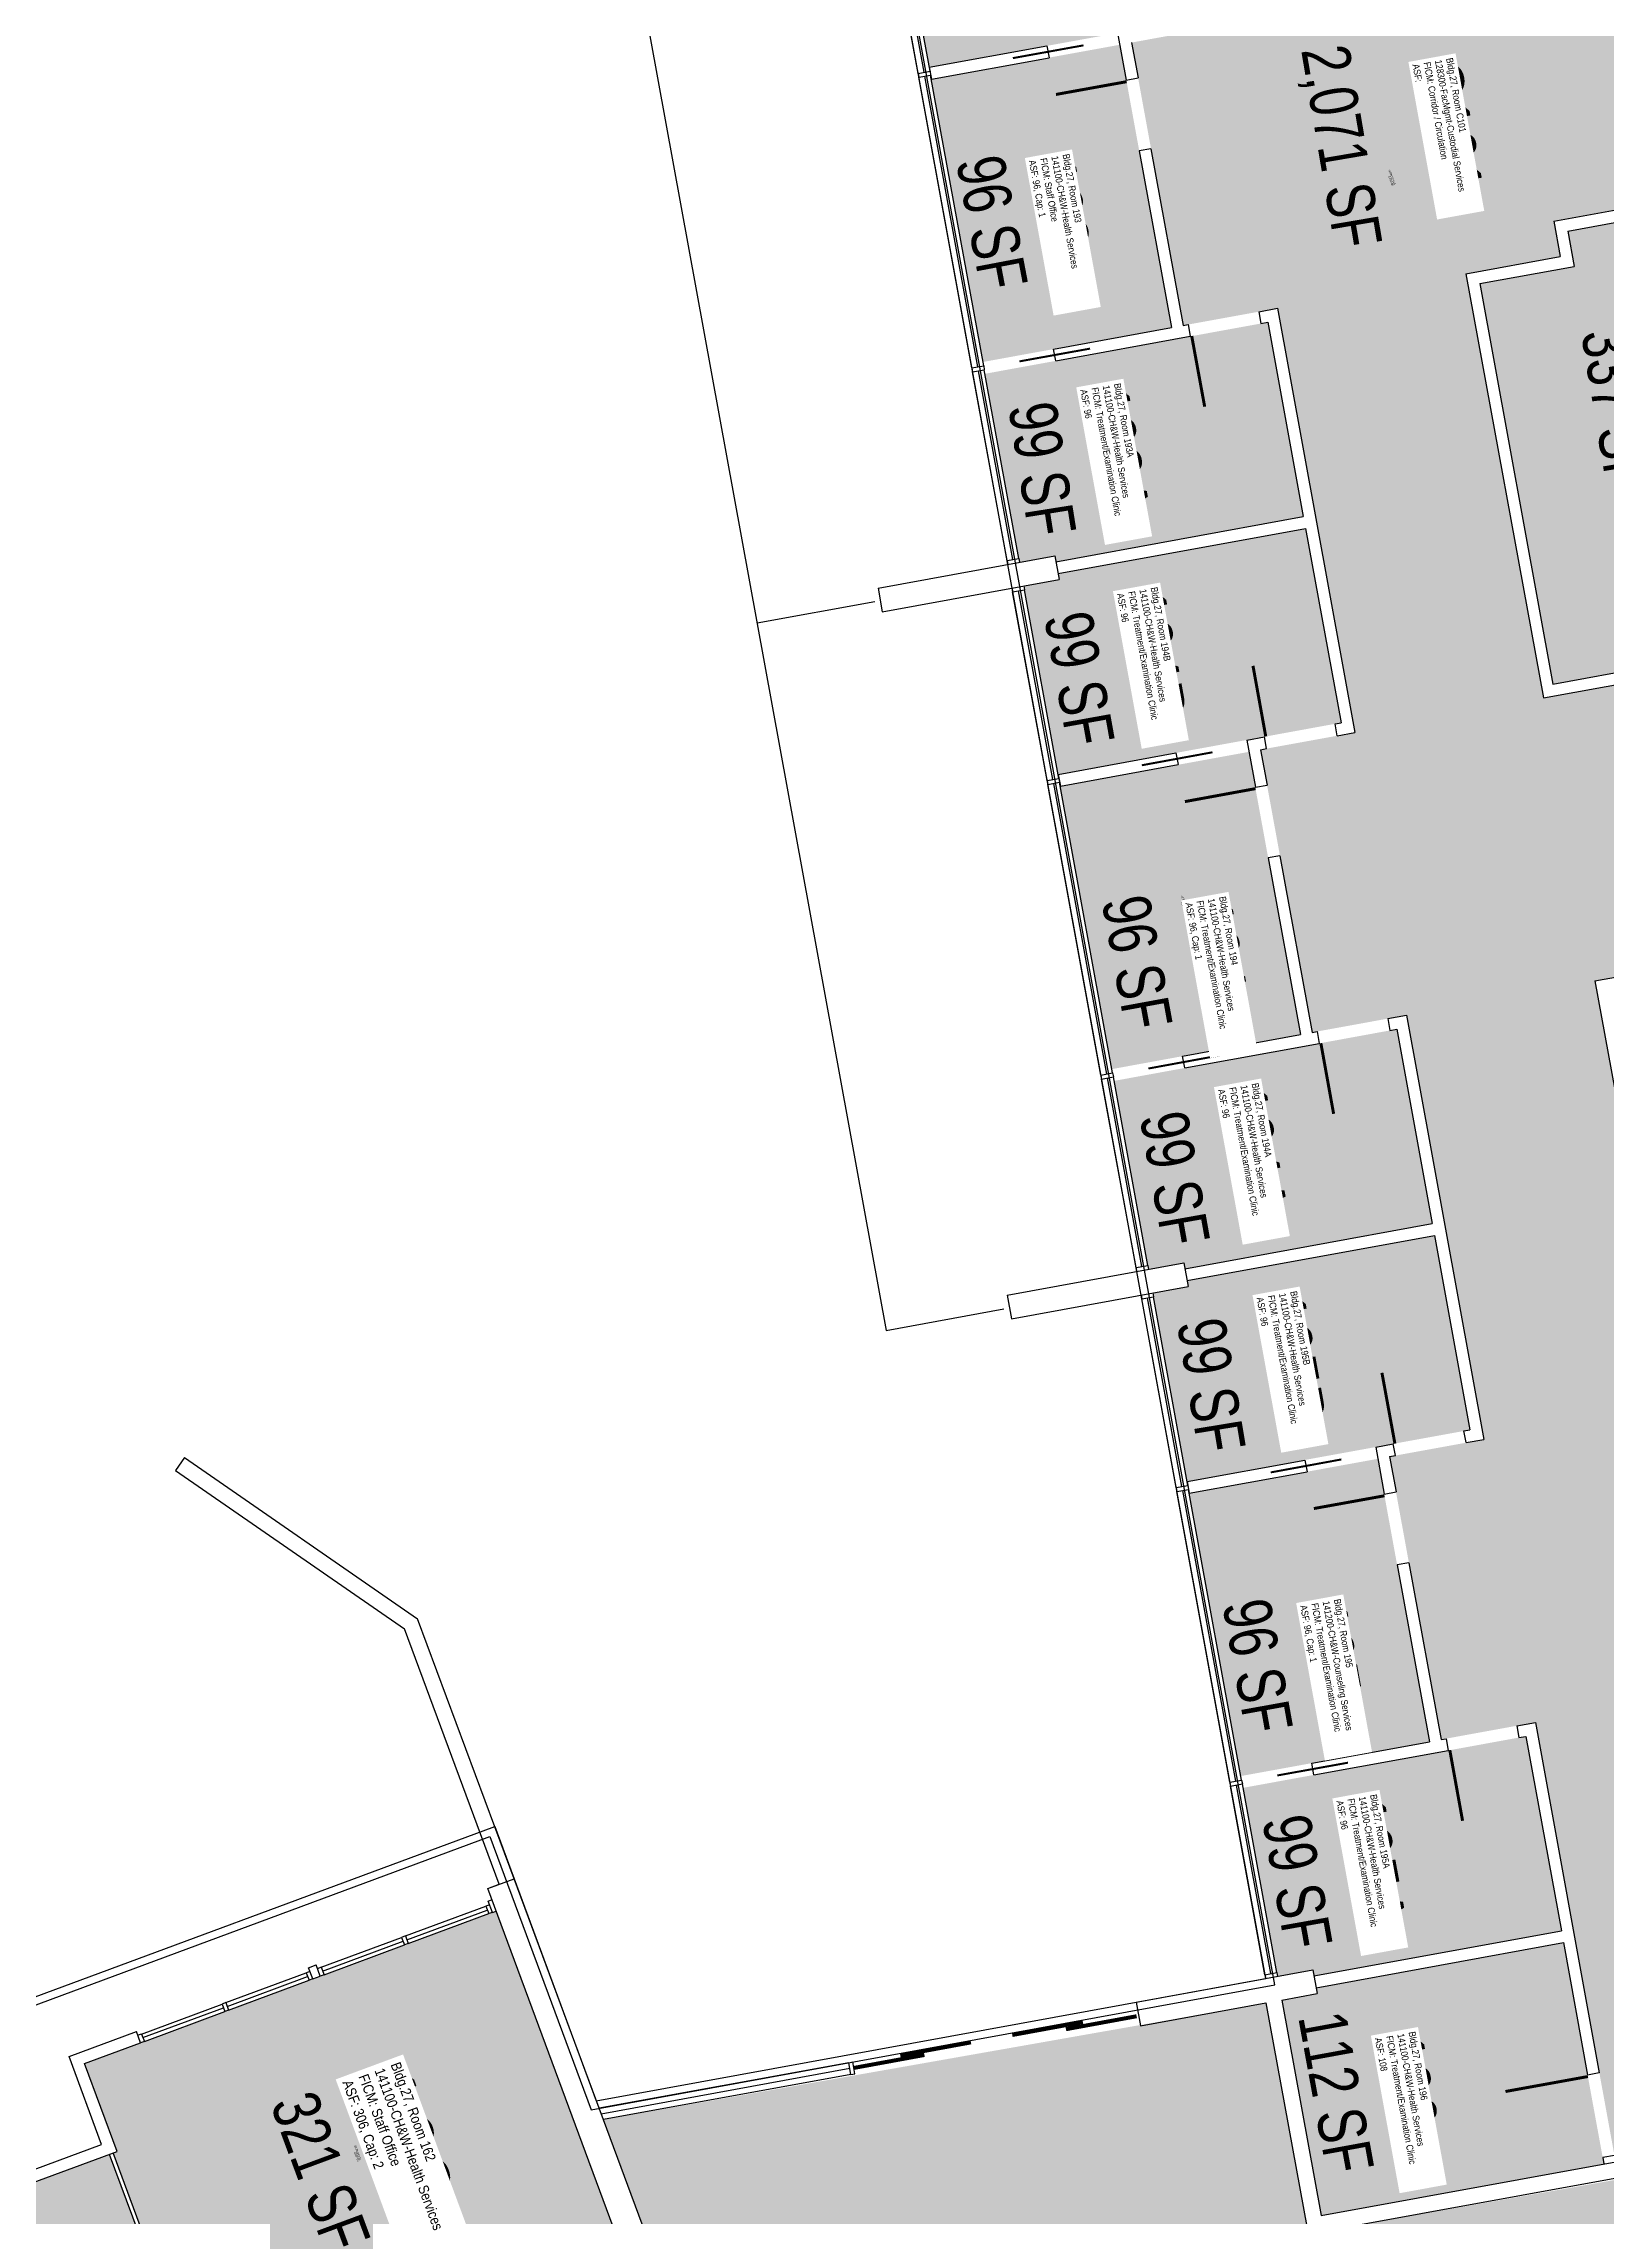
# Model space of a CAD drawing. Header units: inches. Extents: x 69209348 to 69213394, y 27661369 to 27664919.
# Drawn here: x 69211750 to 69212533, y 27663099 to 27664187 of the extents above; entities that cross this region are included whole.
import ezdxf
from ezdxf.enums import TextEntityAlignment as Align

# ---------------------------------------------------------------- set-up
doc = ezdxf.new("R2010")
doc.units = ezdxf.units.IN
doc.header["$LTSCALE"] = 100
doc.header["$MEASUREMENT"] = 0
for name, color, linetype in [('A-DOOR', 2, 'CONTINUOUS'), ('A-GLAZ', 1, 'CONTINUOUS'), ('A-IDEN-RNUM', 7, 'CONTINUOUS'), ('A-IDEN-SNUM', 4, 'CONTINUOUS'), ('A-IDEN-VNUM', 4, 'CONTINUOUS'), ('A-ROOF', 2, 'CONTINUOUS'), ('A-SITE', 3, 'CONTINUOUS'), ('A-WALL', 5, 'CONTINUOUS'), ('AREA-TEXT', 3, 'CONTINUOUS'), ('Rooms-Category-Color', 7, 'CONTINUOUS'), ('Rooms-College-Color', 7, 'CONTINUOUS'), ('Rooms-Department-Color', 7, 'CONTINUOUS'), ('Rooms-Division-Color', 7, 'CONTINUOUS'), ('Rooms-Information', 7, 'CONTINUOUS')]:
    doc.layers.add(name, color=color, linetype=linetype)
doc.styles.add('CP_AREA', font='arial.ttf', dxfattribs={"height": 15})
doc.styles.add('CP_ROOMSNUMBER', font='arial.ttf', dxfattribs={"height": 1})
doc.styles.add('CP_ROOMVNUMBER', font='arial.ttf', dxfattribs={"width": 0.85, "height": 0.075})

msp = doc.modelspace()

# ---------------------------------------------------------------- hatches: boundary and pattern name
at = {"layer": 'Rooms-Category-Color', "true_color": 0xadadad}
for points in [[(69212419.8, 27664576.4), (69212445.6, 27664434.7), (69212398.4, 27664426.1), (69212437.2, 27664213.6), (69212484.4, 27664222.2), (69212487.6, 27664204.5), (69213001.2, 27664298.2), (69213020.5, 27664192), (69212802.1, 27664152.1), (69212832.3, 27663986.8), (69212791, 27663979.3), (69212782.4, 27664026.5), (69212699.7, 27664011.5), (69212678.2, 27664129.5), (69212507, 27664098.3), (69212510.2, 27664080.6), (69212463, 27664072), (69212501.8, 27663859.5), (69212549, 27663868.1), (69212552.2, 27663850.4), (69212771.6, 27663890.4), (69212791, 27663784.1), (69212701.5, 27663767.8), (69212710.1, 27663720.6), (69212657, 27663710.9), (69212648.4, 27663758.1), (69212571.6, 27663744.1), (69212574.9, 27663726.4), (69212527.6, 27663717.8), (69212634.1, 27663134.2), (69212539.4, 27663118.4), (69212497.8, 27663346.4), (69212450.6, 27663337.8), (69212424.7, 27663479.5), (69212472, 27663488.1), (69212433.2, 27663700.6), (69212386, 27663692), (69212360.1, 27663833.6), (69212407.4, 27663842.2), (69212368.6, 27664054.7), (69212321.4, 27664046.1), (69212295.5, 27664187.8), (69212342.7, 27664196.4), (69212304, 27664408.9), (69212256.8, 27664400.3), (69212230.9, 27664541.9), (69212278.1, 27664550.5), (69212259.8, 27664650.9), (69212354.3, 27664668.1), (69212372.6, 27664567.8)], [(69212391.8, 27663091.5), (69212758.2, 27663156.1), (69212749.6, 27663203.3), (69212802.7, 27663213), (69212811.3, 27663165.8), (69213076.9, 27663214.2), (69213096.3, 27663108), (69212854.3, 27663063.8), (69212916.7, 27662707.7), (69212836.6, 27662693.1), (69212771.7, 27663048.7), (69212411.6, 27662983)], [(69212468.9, 27662625.3), (69212362.8, 27663205.9), (69212030.9, 27663147.4), (69212122.5, 27662900.3), (69212187.1, 27662912.1), (69212206.5, 27662805.8), (69212163.8, 27662790), (69212211.3, 27662662), (69212240.2, 27662582.8)]]:
    msp.add_hatch(color=253, dxfattribs=at).paths.add_polyline_path(points)
at = {"layer": 'Rooms-Category-Color', "true_color": 0x80bc67}
for points in [[(69212176.9, 27664269.8), (69212194.6, 27664273), (69212194, 27664276), (69212318, 27664298.6), (69212335.8, 27664201.2), (69212194.1, 27664175.4)], [(69212506.6, 27663866.4), (69212470, 27664067.1), (69212517.2, 27664075.7), (69212514, 27664093.4), (69212673.4, 27664122.5), (69212693.8, 27664010.4), (69212682, 27664008.2), (69212684.2, 27663996.4), (69212696, 27663998.6), (69212716.4, 27663886.4), (69212557.1, 27663857.3), (69212553.8, 27663875.1), (69212583.8, 27663978.1), (69212625.1, 27663985.6), (69212623, 27663997.5), (69212581.7, 27663989.9), (69212583.8, 27663978.1), (69212553.8, 27663875.1)], [(69212239.3, 27663927.5), (69212222.1, 27664021.9), (69212363.8, 27664047.7), (69212381.5, 27663950.4), (69212257.6, 27663927.7), (69212257, 27663930.7)], [(69212241.5, 27663915.7), (69212259.2, 27663918.9), (69212258.7, 27663921.8), (69212382.6, 27663944.4), (69212400.4, 27663847.1), (69212258.7, 27663821.2)], [(69212259.8, 27663815.3), (69212354.2, 27663832.5), (69212380.1, 27663690.9), (69212285.6, 27663673.6)], [(69212303.9, 27663573.3), (69212286.7, 27663667.7), (69212428.4, 27663693.6), (69212446.1, 27663596.2), (69212322.2, 27663573.6), (69212321.6, 27663576.5)], [(69212306.1, 27663561.5), (69212323.8, 27663564.7), (69212323.3, 27663567.7), (69212447.2, 27663590.3), (69212465, 27663492.9), (69212323.3, 27663467.1)], [(69212324.4, 27663461.2), (69212418.8, 27663478.4), (69212444.7, 27663336.7), (69212350.2, 27663319.5)], [(69212368.6, 27663219.1), (69212351.3, 27663313.6), (69212493, 27663339.4), (69212510.8, 27663242), (69212386.8, 27663219.4), (69212386.3, 27663222.4)], [(69212390.4, 27663099.4), (69212370.7, 27663207.3), (69212388.4, 27663210.6), (69212387.9, 27663213.5), (69212511.8, 27663236.1), (69212532.1, 27663125.2)]]:
    msp.add_hatch(color=83, dxfattribs=at).paths.add_polyline_path(points)
at = {"layer": 'Rooms-Category-Color', "true_color": 0xfa9ba3}
for points in [[(69212195.2, 27664169.5), (69212289.6, 27664186.7), (69212315.5, 27664045), (69212221, 27664027.8)], [(69211866.6, 27662980.6), (69211842.3, 27663046.2), (69211819.8, 27663037.9), (69211785.3, 27663130.7), (69211787.2, 27663131.4), (69211770.9, 27663175.5), (69211977.2, 27663251.9), (69212052.2, 27663049.4)], [(69211709.1, 27662922.2), (69211650.3, 27663080.7), (69211783.5, 27663130), (69211817.9, 27663037.2), (69211795.4, 27663028.8), (69211819.7, 27662963.2)]]:
    msp.add_hatch(color=241, dxfattribs=at).paths.add_polyline_path(points)
at = {"layer": 'Rooms-College-Color', "true_color": 0xadadad}
for points in [[(69212419.8, 27664576.4), (69212445.6, 27664434.7), (69212398.4, 27664426.1), (69212437.2, 27664213.6), (69212484.4, 27664222.2), (69212487.6, 27664204.5), (69213001.2, 27664298.2), (69213020.5, 27664192), (69212802.1, 27664152.1), (69212832.3, 27663986.8), (69212791, 27663979.3), (69212782.4, 27664026.5), (69212699.7, 27664011.5), (69212678.2, 27664129.5), (69212507, 27664098.3), (69212510.2, 27664080.6), (69212463, 27664072), (69212501.8, 27663859.5), (69212549, 27663868.1), (69212552.2, 27663850.4), (69212771.6, 27663890.4), (69212791, 27663784.1), (69212701.5, 27663767.8), (69212710.1, 27663720.6), (69212657, 27663710.9), (69212648.4, 27663758.1), (69212571.6, 27663744.1), (69212574.9, 27663726.4), (69212527.6, 27663717.8), (69212634.1, 27663134.2), (69212539.4, 27663118.4), (69212497.8, 27663346.4), (69212450.6, 27663337.8), (69212424.7, 27663479.5), (69212472, 27663488.1), (69212433.2, 27663700.6), (69212386, 27663692), (69212360.1, 27663833.6), (69212407.4, 27663842.2), (69212368.6, 27664054.7), (69212321.4, 27664046.1), (69212295.5, 27664187.8), (69212342.7, 27664196.4), (69212304, 27664408.9), (69212256.8, 27664400.3), (69212230.9, 27664541.9), (69212278.1, 27664550.5), (69212259.8, 27664650.9), (69212354.3, 27664668.1), (69212372.6, 27664567.8)], [(69212391.8, 27663091.5), (69212758.2, 27663156.1), (69212749.6, 27663203.3), (69212802.7, 27663213), (69212811.3, 27663165.8), (69213076.9, 27663214.2), (69213096.3, 27663108), (69212854.3, 27663063.8), (69212916.7, 27662707.7), (69212836.6, 27662693.1), (69212771.7, 27663048.7), (69212411.6, 27662983)], [(69212468.9, 27662625.3), (69212362.8, 27663205.9), (69212030.9, 27663147.4), (69212122.5, 27662900.3), (69212187.1, 27662912.1), (69212206.5, 27662805.8), (69212163.8, 27662790), (69212211.3, 27662662), (69212240.2, 27662582.8)]]:
    msp.add_hatch(color=253, dxfattribs=at).paths.add_polyline_path(points)
at = {"layer": 'Rooms-College-Color', "true_color": 0x80bc67}
for points in [[(69212176.9, 27664269.8), (69212194.6, 27664273), (69212194, 27664276), (69212318, 27664298.6), (69212335.8, 27664201.2), (69212194.1, 27664175.4)], [(69212195.2, 27664169.5), (69212289.6, 27664186.7), (69212315.5, 27664045), (69212221, 27664027.8)], [(69212506.6, 27663866.4), (69212470, 27664067.1), (69212517.2, 27664075.7), (69212514, 27664093.4), (69212673.4, 27664122.5), (69212693.8, 27664010.4), (69212682, 27664008.2), (69212684.2, 27663996.4), (69212696, 27663998.6), (69212716.4, 27663886.4), (69212557.1, 27663857.3), (69212553.8, 27663875.1), (69212583.8, 27663978.1), (69212625.1, 27663985.6), (69212623, 27663997.5), (69212581.7, 27663989.9), (69212583.8, 27663978.1), (69212553.8, 27663875.1)], [(69212239.3, 27663927.5), (69212222.1, 27664021.9), (69212363.8, 27664047.7), (69212381.5, 27663950.4), (69212257.6, 27663927.7), (69212257, 27663930.7)], [(69212241.5, 27663915.7), (69212259.2, 27663918.9), (69212258.7, 27663921.8), (69212382.6, 27663944.4), (69212400.4, 27663847.1), (69212258.7, 27663821.2)], [(69212259.8, 27663815.3), (69212354.2, 27663832.5), (69212380.1, 27663690.9), (69212285.6, 27663673.6)], [(69212303.9, 27663573.3), (69212286.7, 27663667.7), (69212428.4, 27663693.6), (69212446.1, 27663596.2), (69212322.2, 27663573.6), (69212321.6, 27663576.5)], [(69212306.1, 27663561.5), (69212323.8, 27663564.7), (69212323.3, 27663567.7), (69212447.2, 27663590.3), (69212465, 27663492.9), (69212323.3, 27663467.1)], [(69212324.4, 27663461.2), (69212418.8, 27663478.4), (69212444.7, 27663336.7), (69212350.2, 27663319.5)], [(69212368.6, 27663219.1), (69212351.3, 27663313.6), (69212493, 27663339.4), (69212510.8, 27663242), (69212386.8, 27663219.4), (69212386.3, 27663222.4)], [(69211866.6, 27662980.6), (69211842.3, 27663046.2), (69211819.8, 27663037.9), (69211785.3, 27663130.7), (69211787.2, 27663131.4), (69211770.9, 27663175.5), (69211977.2, 27663251.9), (69212052.2, 27663049.4)], [(69212390.4, 27663099.4), (69212370.7, 27663207.3), (69212388.4, 27663210.6), (69212387.9, 27663213.5), (69212511.8, 27663236.1), (69212532.1, 27663125.2)], [(69211709.1, 27662922.2), (69211650.3, 27663080.7), (69211783.5, 27663130), (69211817.9, 27663037.2), (69211795.4, 27663028.8), (69211819.7, 27662963.2)]]:
    msp.add_hatch(color=83, dxfattribs=at).paths.add_polyline_path(points)
at = {"layer": 'Rooms-Department-Color', "true_color": 0xacacac}
for points in [[(69212419.8, 27664576.4), (69212445.6, 27664434.7), (69212398.4, 27664426.1), (69212437.2, 27664213.6), (69212484.4, 27664222.2), (69212487.6, 27664204.5), (69213001.2, 27664298.2), (69213020.5, 27664192), (69212802.1, 27664152.1), (69212832.3, 27663986.8), (69212791, 27663979.3), (69212782.4, 27664026.5), (69212699.7, 27664011.5), (69212678.2, 27664129.5), (69212507, 27664098.3), (69212510.2, 27664080.6), (69212463, 27664072), (69212501.8, 27663859.5), (69212549, 27663868.1), (69212552.2, 27663850.4), (69212771.6, 27663890.4), (69212791, 27663784.1), (69212701.5, 27663767.8), (69212710.1, 27663720.6), (69212657, 27663710.9), (69212648.4, 27663758.1), (69212571.6, 27663744.1), (69212574.9, 27663726.4), (69212527.6, 27663717.8), (69212634.1, 27663134.2), (69212539.4, 27663118.4), (69212497.8, 27663346.4), (69212450.6, 27663337.8), (69212424.7, 27663479.5), (69212472, 27663488.1), (69212433.2, 27663700.6), (69212386, 27663692), (69212360.1, 27663833.6), (69212407.4, 27663842.2), (69212368.6, 27664054.7), (69212321.4, 27664046.1), (69212295.5, 27664187.8), (69212342.7, 27664196.4), (69212304, 27664408.9), (69212256.8, 27664400.3), (69212230.9, 27664541.9), (69212278.1, 27664550.5), (69212259.8, 27664650.9), (69212354.3, 27664668.1), (69212372.6, 27664567.8)], [(69212391.8, 27663091.5), (69212758.2, 27663156.1), (69212749.6, 27663203.3), (69212802.7, 27663213), (69212811.3, 27663165.8), (69213076.9, 27663214.2), (69213096.3, 27663108), (69212854.3, 27663063.8), (69212916.7, 27662707.7), (69212836.6, 27662693.1), (69212771.7, 27663048.7), (69212411.6, 27662983)], [(69212468.9, 27662625.3), (69212362.8, 27663205.9), (69212030.9, 27663147.4), (69212122.5, 27662900.3), (69212187.1, 27662912.1), (69212206.5, 27662805.8), (69212163.8, 27662790), (69212211.3, 27662662), (69212240.2, 27662582.8)]]:
    msp.add_hatch(color=253, dxfattribs=at).paths.add_polyline_path(points)
at = {"layer": 'Rooms-Department-Color', "true_color": 0x604aed}
for points in [[(69212176.9, 27664269.8), (69212194.6, 27664273), (69212194, 27664276), (69212318, 27664298.6), (69212335.8, 27664201.2), (69212194.1, 27664175.4)], [(69212195.2, 27664169.5), (69212289.6, 27664186.7), (69212315.5, 27664045), (69212221, 27664027.8)], [(69212506.6, 27663866.4), (69212470, 27664067.1), (69212517.2, 27664075.7), (69212514, 27664093.4), (69212673.4, 27664122.5), (69212693.8, 27664010.4), (69212682, 27664008.2), (69212684.2, 27663996.4), (69212696, 27663998.6), (69212716.4, 27663886.4), (69212557.1, 27663857.3), (69212553.8, 27663875.1), (69212583.8, 27663978.1), (69212625.1, 27663985.6), (69212623, 27663997.5), (69212581.7, 27663989.9), (69212583.8, 27663978.1), (69212553.8, 27663875.1)], [(69212239.3, 27663927.5), (69212222.1, 27664021.9), (69212363.8, 27664047.7), (69212381.5, 27663950.4), (69212257.6, 27663927.7), (69212257, 27663930.7)], [(69212241.5, 27663915.7), (69212259.2, 27663918.9), (69212258.7, 27663921.8), (69212382.6, 27663944.4), (69212400.4, 27663847.1), (69212258.7, 27663821.2)], [(69212259.8, 27663815.3), (69212354.2, 27663832.5), (69212380.1, 27663690.9), (69212285.6, 27663673.6)], [(69212303.9, 27663573.3), (69212286.7, 27663667.7), (69212428.4, 27663693.6), (69212446.1, 27663596.2), (69212322.2, 27663573.6), (69212321.6, 27663576.5)], [(69212306.1, 27663561.5), (69212323.8, 27663564.7), (69212323.3, 27663567.7), (69212447.2, 27663590.3), (69212465, 27663492.9), (69212323.3, 27663467.1)], [(69212324.4, 27663461.2), (69212418.8, 27663478.4), (69212444.7, 27663336.7), (69212350.2, 27663319.5)], [(69212368.6, 27663219.1), (69212351.3, 27663313.6), (69212493, 27663339.4), (69212510.8, 27663242), (69212386.8, 27663219.4), (69212386.3, 27663222.4)], [(69211866.6, 27662980.6), (69211842.3, 27663046.2), (69211819.8, 27663037.9), (69211785.3, 27663130.7), (69211787.2, 27663131.4), (69211770.9, 27663175.5), (69211977.2, 27663251.9), (69212052.2, 27663049.4)], [(69212390.4, 27663099.4), (69212370.7, 27663207.3), (69212388.4, 27663210.6), (69212387.9, 27663213.5), (69212511.8, 27663236.1), (69212532.1, 27663125.2)], [(69211709.1, 27662922.2), (69211650.3, 27663080.7), (69211783.5, 27663130), (69211817.9, 27663037.2), (69211795.4, 27663028.8), (69211819.7, 27662963.2)]]:
    msp.add_hatch(color=173, dxfattribs=at).paths.add_polyline_path(points)
at = {"layer": 'Rooms-Division-Color', "true_color": 0xadadad}
for points in [[(69212419.8, 27664576.4), (69212445.6, 27664434.7), (69212398.4, 27664426.1), (69212437.2, 27664213.6), (69212484.4, 27664222.2), (69212487.6, 27664204.5), (69213001.2, 27664298.2), (69213020.5, 27664192), (69212802.1, 27664152.1), (69212832.3, 27663986.8), (69212791, 27663979.3), (69212782.4, 27664026.5), (69212699.7, 27664011.5), (69212678.2, 27664129.5), (69212507, 27664098.3), (69212510.2, 27664080.6), (69212463, 27664072), (69212501.8, 27663859.5), (69212549, 27663868.1), (69212552.2, 27663850.4), (69212771.6, 27663890.4), (69212791, 27663784.1), (69212701.5, 27663767.8), (69212710.1, 27663720.6), (69212657, 27663710.9), (69212648.4, 27663758.1), (69212571.6, 27663744.1), (69212574.9, 27663726.4), (69212527.6, 27663717.8), (69212634.1, 27663134.2), (69212539.4, 27663118.4), (69212497.8, 27663346.4), (69212450.6, 27663337.8), (69212424.7, 27663479.5), (69212472, 27663488.1), (69212433.2, 27663700.6), (69212386, 27663692), (69212360.1, 27663833.6), (69212407.4, 27663842.2), (69212368.6, 27664054.7), (69212321.4, 27664046.1), (69212295.5, 27664187.8), (69212342.7, 27664196.4), (69212304, 27664408.9), (69212256.8, 27664400.3), (69212230.9, 27664541.9), (69212278.1, 27664550.5), (69212259.8, 27664650.9), (69212354.3, 27664668.1), (69212372.6, 27664567.8)], [(69212391.8, 27663091.5), (69212758.2, 27663156.1), (69212749.6, 27663203.3), (69212802.7, 27663213), (69212811.3, 27663165.8), (69213076.9, 27663214.2), (69213096.3, 27663108), (69212854.3, 27663063.8), (69212916.7, 27662707.7), (69212836.6, 27662693.1), (69212771.7, 27663048.7), (69212411.6, 27662983)], [(69212468.9, 27662625.3), (69212362.8, 27663205.9), (69212030.9, 27663147.4), (69212122.5, 27662900.3), (69212187.1, 27662912.1), (69212206.5, 27662805.8), (69212163.8, 27662790), (69212211.3, 27662662), (69212240.2, 27662582.8)]]:
    msp.add_hatch(color=253, dxfattribs=at).paths.add_polyline_path(points)
at = {"layer": 'Rooms-Division-Color', "true_color": 0x604aed}
for points in [[(69212176.9, 27664269.8), (69212194.6, 27664273), (69212194, 27664276), (69212318, 27664298.6), (69212335.8, 27664201.2), (69212194.1, 27664175.4)], [(69212195.2, 27664169.5), (69212289.6, 27664186.7), (69212315.5, 27664045), (69212221, 27664027.8)], [(69212506.6, 27663866.4), (69212470, 27664067.1), (69212517.2, 27664075.7), (69212514, 27664093.4), (69212673.4, 27664122.5), (69212693.8, 27664010.4), (69212682, 27664008.2), (69212684.2, 27663996.4), (69212696, 27663998.6), (69212716.4, 27663886.4), (69212557.1, 27663857.3), (69212553.8, 27663875.1), (69212583.8, 27663978.1), (69212625.1, 27663985.6), (69212623, 27663997.5), (69212581.7, 27663989.9), (69212583.8, 27663978.1), (69212553.8, 27663875.1)], [(69212239.3, 27663927.5), (69212222.1, 27664021.9), (69212363.8, 27664047.7), (69212381.5, 27663950.4), (69212257.6, 27663927.7), (69212257, 27663930.7)], [(69212241.5, 27663915.7), (69212259.2, 27663918.9), (69212258.7, 27663921.8), (69212382.6, 27663944.4), (69212400.4, 27663847.1), (69212258.7, 27663821.2)], [(69212259.8, 27663815.3), (69212354.2, 27663832.5), (69212380.1, 27663690.9), (69212285.6, 27663673.6)], [(69212303.9, 27663573.3), (69212286.7, 27663667.7), (69212428.4, 27663693.6), (69212446.1, 27663596.2), (69212322.2, 27663573.6), (69212321.6, 27663576.5)], [(69212306.1, 27663561.5), (69212323.8, 27663564.7), (69212323.3, 27663567.7), (69212447.2, 27663590.3), (69212465, 27663492.9), (69212323.3, 27663467.1)], [(69212324.4, 27663461.2), (69212418.8, 27663478.4), (69212444.7, 27663336.7), (69212350.2, 27663319.5)], [(69212368.6, 27663219.1), (69212351.3, 27663313.6), (69212493, 27663339.4), (69212510.8, 27663242), (69212386.8, 27663219.4), (69212386.3, 27663222.4)], [(69211866.6, 27662980.6), (69211842.3, 27663046.2), (69211819.8, 27663037.9), (69211785.3, 27663130.7), (69211787.2, 27663131.4), (69211770.9, 27663175.5), (69211977.2, 27663251.9), (69212052.2, 27663049.4)], [(69212390.4, 27663099.4), (69212370.7, 27663207.3), (69212388.4, 27663210.6), (69212387.9, 27663213.5), (69212511.8, 27663236.1), (69212532.1, 27663125.2)], [(69211709.1, 27662922.2), (69211650.3, 27663080.7), (69211783.5, 27663130), (69211817.9, 27663037.2), (69211795.4, 27663028.8), (69211819.7, 27662963.2)]]:
    msp.add_hatch(color=173, dxfattribs=at).paths.add_polyline_path(points)

# ---------------------------------------------------------------- linework, layer by layer
at = {"layer": 'A-DOOR'}
for points, const_width in [([(69212271.4, 27664186.4), (69212236, 27664180)], 1), ([(69212239.3, 27664028.1), (69212274.7, 27664034.5)], 1), ([(69212336, 27663832.3), (69212300.6, 27663825.8)], 1), ([(69212303.9, 27663673.9), (69212339.3, 27663680.4)], 1), ([(69212400.6, 27663478.1), (69212365.2, 27663471.6)], 1), ([(69212368.5, 27663319.8), (69212403.9, 27663326.2)], 1), ([(69212235.7, 27663189.8), (69212271.1, 27663196.3)], 2), ([(69212262.6, 27663192.7), (69212298, 27663199.2)], 2), ([(69212215, 27663186.1), (69212179.6, 27663179.6)], 2), ([(69212156.3, 27663173.3), (69212191.7, 27663179.8)], 2)]:
    msp.add_lwpolyline(points, dxfattribs=dict(at, const_width=const_width))
for points in [[(69212293, 27664168.2, 1.5, 1.5, 0), (69212257.6, 27664161.8, 0, 0, 0), (69212257.7, 27664161, 0, 0, 0.414214), (69212300.8, 27664133.8, 0, 0, 0.414214)], [(69212325.6, 27664040.8, 1.5, 1.5, 0), (69212332.1, 27664005.4, 0, 0, 0), (69212332.8, 27664005.5, 0, 0, 0.414214), (69212360, 27664048.6, 0, 0, 0.414214)], [(69212362.7, 27663840.2, 1.5, 1.5, 0), (69212356.3, 27663875.6, 0, 0, 0), (69212357, 27663875.7, 0, 0, -0.414214), (69212397.7, 27663845, 0, 0, -0.414214)], [(69212357.6, 27663814.1, 1.5, 1.5, 0), (69212322.2, 27663807.6, 0, 0, 0), (69212322.3, 27663806.9, 0, 0, 0.414214), (69212365.4, 27663779.7, 0, 0, 0.414214)], [(69212390.3, 27663686.6, 1.5, 1.5, 0), (69212396.7, 27663651.2, 0, 0, 0), (69212397.5, 27663651.4, 0, 0, 0.414214), (69212424.7, 27663694.4, 0, 0, 0.414214)], [(69212427.4, 27663486, 1.5, 1.5, 0), (69212420.9, 27663521.5, 0, 0, 0), (69212421.6, 27663521.6, 0, 0, -0.414214), (69212462.3, 27663490.9, 0, 0, -0.414214)], [(69212422.2, 27663459.9, 1.5, 1.5, 0), (69212386.8, 27663453.5, 0, 0, 0), (69212386.9, 27663452.7, 0, 0, 0.414214), (69212430, 27663425.5, 0, 0, 0.414214)], [(69212454.9, 27663332.5, 1.5, 1.5, 0), (69212461.3, 27663297.1, 0, 0, 0), (69212462.1, 27663297.2, 0, 0, 0.414214), (69212489.3, 27663340.3, 0, 0, 0.414214)], [(69212524.1, 27663169, 1.5, 1.5, 0), (69212482.8, 27663161.5, 0, 0, 0), (69212482.6, 27663162.2, 0, 0, 0.414214), (69212531.5, 27663128.4, 0, 0, 0.414214)]]:
    msp.add_lwpolyline(points, format="xyseb", dxfattribs=at)
at = {"layer": 'A-GLAZ'}
for p, q in [((69212188.6, 27664172.3), (69212171.3, 27664266.8)), ((69212191.5, 27664172.9), (69212174.3, 27664267.3)), ((69212194.5, 27664173.4), (69212177.2, 27664267.8)), ((69212215.5, 27664024.8), (69212188.9, 27664170.4)), ((69212218.4, 27664025.3), (69212191.9, 27664170.9)), ((69212221.4, 27664025.8), (69212194.8, 27664171.4)), ((69212233.1, 27663928.3), (69212215.8, 27664022.8)), ((69212236, 27663928.9), (69212218.8, 27664023.3)), ((69212239, 27663929.4), (69212221.7, 27664023.9)), ((69212253.2, 27663818.2), (69212235.9, 27663912.6)), ((69212256.1, 27663818.7), (69212238.9, 27663913.1)), ((69212259.1, 27663819.2), (69212241.8, 27663913.7)), ((69212280.1, 27663670.6), (69212253.5, 27663816.2)), ((69212283, 27663671.1), (69212256.5, 27663816.7)), ((69212286, 27663671.7), (69212259.4, 27663817.3)), ((69212297.7, 27663574.2), (69212280.4, 27663668.6)), ((69212300.6, 27663574.7), (69212283.4, 27663669.2)), ((69212303.6, 27663575.3), (69212286.4, 27663669.7)), ((69212317.8, 27663464), (69212300.6, 27663558.5)), ((69212320.7, 27663464.6), (69212303.5, 27663559)), ((69212323.7, 27663465.1), (69212306.5, 27663559.5)), ((69212344.7, 27663316.4), (69212318.1, 27663462)), ((69212347.7, 27663317), (69212321.1, 27663462.6)), ((69212350.6, 27663317.5), (69212324, 27663463.1)), ((69212362.3, 27663220), (69212345.1, 27663314.5)), ((69212365.2, 27663220.6), (69212348, 27663315)), ((69212368.2, 27663221.1), (69212351, 27663315.6)), ((69211931.7, 27663239.4), (69211972, 27663254.3)), ((69211932.4, 27663237.5), (69211972.7, 27663252.4)), ((69211933.1, 27663235.6), (69211973.4, 27663250.6)), ((69211889.5, 27663223.7), (69211929.8, 27663238.7)), ((69211890.2, 27663221.8), (69211930.5, 27663236.8)), ((69211890.9, 27663220), (69211931.2, 27663234.9)), ((69211841.7, 27663206), (69211882, 27663220.9)), ((69211842.4, 27663204.1), (69211882.7, 27663219.1)), ((69211843.1, 27663202.2), (69211883.4, 27663217.2)), ((69211799.5, 27663190.3), (69211839.8, 27663205.3)), ((69211800.2, 27663188.5), (69211840.5, 27663203.4)), ((69211800.9, 27663186.6), (69211841.2, 27663201.5)), ((69212153.8, 27663175.9), (69212028.7, 27663153.1)), ((69212154.4, 27663173), (69212029.8, 27663150.2)), ((69212154.9, 27663170), (69212030.9, 27663147.4))]:
    msp.add_line(p, q, dxfattribs=at)
at = {"layer": 'A-ROOF'}
for points in [[(69210709.3, 27662776.6), (69211733.2, 27663156.2), (69211717.6, 27663198.4), (69211976.4, 27663294.3), (69212027.3, 27663156.9), (69212362.7, 27663218.1), (69212104.2, 27664634.7), (69212242.9, 27664660), (69212199.8, 27664896.1), (69212323.8, 27664918.7), (69212366.9, 27664682.6), (69212505.6, 27664707.9), (69212570.2, 27664353.8), (69212985.3, 27664429.5), (69213007.6, 27664307.5), (69213250.6, 27664351.8), (69213273.2, 27664227.9), (69213030.2, 27664183.6), (69213309.8, 27662650.9)], [(69210707, 27662771.5), (69211738.4, 27663153.8), (69211722.7, 27663196), (69211974, 27663289.2), (69212024.7, 27663152.4), (69212367.3, 27663214.9), (69212108.9, 27664631.5), (69212247.6, 27664656.8), (69212204.5, 27664892.9), (69212320.6, 27664914.1), (69212363.6, 27664678), (69212502.4, 27664703.3), (69212567, 27664349.1), (69212982.1, 27664424.9), (69213004.4, 27664302.9), (69213247.4, 27664347.2), (69213268.5, 27664231.1), (69213025.6, 27664186.8), (69213305.2, 27662654.1)]]:
    msp.add_lwpolyline(points, dxfattribs=at)
at = {"layer": 'A-SITE'}
for p, q in [((69212042.2, 27664256.9), (69212172.5, 27663542.7)), ((69212166.9, 27663907.6), (69212107.9, 27663896.9)), ((69212172.5, 27663542.7), (69212231.5, 27663553.5))]:
    msp.add_line(p, q, dxfattribs=at)
at = {"layer": 'A-WALL'}
for p, q in [((69212288.5, 27664192.6), (69212292.8, 27664169)), ((69212295.5, 27664187.8), (69212298.7, 27664170.1)), ((69212194.1, 27664175.4), (69212253.1, 27664186.1)), ((69212195.2, 27664169.5), (69212254.2, 27664180.2)), ((69212253.1, 27664186.1), (69212254.2, 27664180.2)), ((69212188.6, 27664172.3), (69212194.5, 27664173.4)), ((69212188.6, 27664172.3), (69212188.9, 27664170.4)), ((69212188.9, 27664170.4), (69212194.8, 27664171.4)), ((69212194.1, 27664175.4), (69212195.2, 27664169.5)), ((69212194.5, 27664173.4), (69212194.8, 27664171.4)), ((69212292.8, 27664169), (69212298.7, 27664170.1)), ((69212305.2, 27664134.6), (69212299.3, 27664133.6)), ((69212299.3, 27664133.6), (69212315.5, 27664045)), ((69212305.2, 27664134.6), (69212321.4, 27664046.1)), ((69212507, 27664098.3), (69212678.2, 27664129.5)), ((69212514, 27664093.4), (69212673.4, 27664122.5)), ((69212507, 27664098.3), (69212510.2, 27664080.6)), ((69212514, 27664093.4), (69212517.2, 27664075.7)), ((69212463, 27664072), (69212510.2, 27664080.6)), ((69212463, 27664072), (69212501.8, 27663859.5)), ((69212470, 27664067.1), (69212517.2, 27664075.7)), ((69212470, 27664067.1), (69212506.6, 27663866.4)), ((69212321.4, 27664046.1), (69212323.8, 27664046.6)), ((69212323.8, 27664046.6), (69212324.9, 27664040.7)), ((69212359.2, 27664053), (69212368.6, 27664054.7)), ((69212359.2, 27664053), (69212360.3, 27664047.1)), ((69212360.3, 27664047.1), (69212363.8, 27664047.7)), ((69212363.8, 27664047.7), (69212381.5, 27663950.4)), ((69212368.6, 27664054.7), (69212407.4, 27663842.2)), ((69212256.4, 27664034.3), (69212315.5, 27664045)), ((69212257.5, 27664028.4), (69212324.9, 27664040.7)), ((69212215.5, 27664024.8), (69212221.4, 27664025.8)), ((69212215.5, 27664024.8), (69212215.8, 27664022.8)), ((69212221.4, 27664025.8), (69212221.7, 27664023.9)), ((69212257.5, 27664028.4), (69212256.4, 27664034.3)), ((69212215.8, 27664022.8), (69212221.7, 27664023.9)), ((69212257.6, 27663927.7), (69212381.5, 27663950.4)), ((69212258.7, 27663921.8), (69212382.6, 27663944.4)), ((69212382.6, 27663944.4), (69212400.4, 27663847.1)), ((69212168.5, 27663914.5), (69212257, 27663930.7)), ((69212233.1, 27663928.3), (69212239, 27663929.4)), ((69212233.1, 27663928.3), (69212233.4, 27663926.4)), ((69212239, 27663929.4), (69212239.3, 27663927.5)), ((69212257, 27663930.7), (69212259.2, 27663918.9)), ((69212170.6, 27663902.7), (69212259.2, 27663918.9)), ((69212241.5, 27663915.7), (69212241.8, 27663913.7)), ((69212168.5, 27663914.5), (69212170.6, 27663902.7)), ((69212235.6, 27663914.6), (69212235.9, 27663912.6)), ((69212235.9, 27663912.6), (69212241.8, 27663913.7)), ((69212506.6, 27663866.4), (69212553.8, 27663875.1)), ((69212501.8, 27663859.5), (69212549, 27663868.1)), ((69212353.2, 27663838.4), (69212362, 27663840.1)), ((69212363.1, 27663834.2), (69212362, 27663840.1)), ((69212397.4, 27663846.5), (69212400.4, 27663847.1)), ((69212398.5, 27663840.6), (69212397.4, 27663846.5)), ((69212398.5, 27663840.6), (69212407.4, 27663842.2)), ((69212258.7, 27663821.2), (69212317.7, 27663832)), ((69212317.7, 27663832), (69212318.8, 27663826.1)), ((69212353.2, 27663838.4), (69212357.5, 27663814.8)), ((69212360.1, 27663833.6), (69212363.1, 27663834.2)), ((69212360.1, 27663833.6), (69212363.4, 27663815.9)), ((69212253.2, 27663818.2), (69212259.1, 27663819.2)), ((69212253.2, 27663818.2), (69212253.5, 27663816.2)), ((69212258.7, 27663821.2), (69212259.8, 27663815.3)), ((69212259.1, 27663819.2), (69212259.4, 27663817.3)), ((69212259.8, 27663815.3), (69212318.8, 27663826.1)), ((69212253.5, 27663816.2), (69212259.4, 27663817.3)), ((69212357.5, 27663814.8), (69212363.4, 27663815.9)), ((69212369.8, 27663780.5), (69212363.9, 27663779.4)), ((69212363.9, 27663779.4), (69212380.1, 27663690.9)), ((69212369.8, 27663780.5), (69212386, 27663692)), ((69212527.6, 27663717.8), (69212574.9, 27663726.4)), ((69212527.6, 27663717.8), (69212547.6, 27663608.6)), ((69212423.9, 27663698.9), (69212433.2, 27663700.6)), ((69212423.9, 27663698.9), (69212424.9, 27663693)), ((69212433.2, 27663700.6), (69212472, 27663488.1)), ((69212321, 27663680.1), (69212380.1, 27663690.9)), ((69212386, 27663692), (69212388.4, 27663692.4)), ((69212388.4, 27663692.4), (69212389.5, 27663686.5)), ((69212424.9, 27663693), (69212428.4, 27663693.6)), ((69212428.4, 27663693.6), (69212446.1, 27663596.2)), ((69212322.1, 27663674.2), (69212321, 27663680.1)), ((69212322.1, 27663674.2), (69212389.5, 27663686.5)), ((69212280.1, 27663670.6), (69212286, 27663671.7)), ((69212280.1, 27663670.6), (69212280.4, 27663668.6)), ((69212280.4, 27663668.6), (69212286.4, 27663669.7)), ((69212286, 27663671.7), (69212286.4, 27663669.7)), ((69212322.2, 27663573.6), (69212446.1, 27663596.2)), ((69212323.3, 27663567.7), (69212447.2, 27663590.3)), ((69212447.2, 27663590.3), (69212465, 27663492.9)), ((69212233.1, 27663560.4), (69212321.6, 27663576.5)), ((69212297.7, 27663574.2), (69212303.6, 27663575.3)), ((69212297.7, 27663574.2), (69212298, 27663572.2)), ((69212303.6, 27663575.3), (69212303.9, 27663573.3)), ((69212321.6, 27663576.5), (69212323.8, 27663564.7)), ((69212233.1, 27663560.4), (69212235.3, 27663548.6)), ((69212235.3, 27663548.6), (69212323.8, 27663564.7)), ((69212300.2, 27663560.4), (69212300.6, 27663558.5)), ((69212300.6, 27663558.5), (69212306.5, 27663559.5)), ((69212306.1, 27663561.5), (69212306.5, 27663559.5)), ((69212462, 27663492.4), (69212465, 27663492.9)), ((69212463.1, 27663486.5), (69212462, 27663492.4)), ((69212417.8, 27663484.3), (69212426.6, 27663485.9)), ((69212417.8, 27663484.3), (69212422.1, 27663460.7)), ((69212424.7, 27663479.5), (69212427.7, 27663480)), ((69212427.7, 27663480), (69212426.6, 27663485.9)), ((69212463.1, 27663486.5), (69212472, 27663488.1)), ((69211821, 27663479.1), (69211816.5, 27663472.5)), ((69211821, 27663479.1), (69211816.5, 27663472.5)), ((69211816.5, 27663472.5), (69211931.2, 27663393.2)), ((69211821, 27663479.1), (69211937.8, 27663398.3)), ((69212323.3, 27663467.1), (69212382.3, 27663477.8)), ((69212324.4, 27663461.2), (69212383.4, 27663471.9)), ((69212382.3, 27663477.8), (69212383.4, 27663471.9)), ((69212424.7, 27663479.5), (69212428, 27663461.8)), ((69212317.8, 27663464), (69212323.7, 27663465.1)), ((69212317.8, 27663464), (69212318.1, 27663462)), ((69212318.1, 27663462), (69212324, 27663463.1)), ((69212323.3, 27663467.1), (69212324.4, 27663461.2)), ((69212323.7, 27663465.1), (69212324, 27663463.1)), ((69212422.1, 27663460.7), (69212428, 27663461.8)), ((69212434.4, 27663426.3), (69212428.5, 27663425.3)), ((69212434.4, 27663426.3), (69212450.6, 27663337.8)), ((69212428.5, 27663425.3), (69212444.7, 27663336.7)), ((69211978.6, 27663265.3), (69211931.2, 27663393.2)), ((69211986.1, 27663268.1), (69211937.8, 27663398.3)), ((69212488.5, 27663344.7), (69212497.8, 27663346.4)), ((69212488.5, 27663344.7), (69212489.5, 27663338.8)), ((69212489.5, 27663338.8), (69212493, 27663339.4)), ((69212493, 27663339.4), (69212510.8, 27663242)), ((69212497.8, 27663346.4), (69212529.8, 27663170.8)), ((69212385.7, 27663326), (69212444.7, 27663336.7)), ((69212386.7, 27663320.1), (69212454.1, 27663332.3)), ((69212450.6, 27663337.8), (69212453, 27663338.2)), ((69212453, 27663338.2), (69212454.1, 27663332.3)), ((69212344.7, 27663316.4), (69212350.6, 27663317.5)), ((69212350.6, 27663317.5), (69212351, 27663315.6)), ((69212386.7, 27663320.1), (69212385.7, 27663326)), ((69212344.7, 27663316.4), (69212345.1, 27663314.5)), ((69212345.1, 27663314.5), (69212351, 27663315.6)), ((69211973, 27663263.2), (69211986.1, 27663268.1)), ((69211973, 27663263.2), (69211978.6, 27663265.3)), ((69212054.3, 27663043.8), (69211973, 27663263.2)), ((69212054.3, 27663043.8), (69211973, 27663263.2)), ((69212067.5, 27663048.7), (69211986.1, 27663268.1)), ((69212067.5, 27663048.7), (69211986.1, 27663268.1)), ((69211973.9, 27663255), (69211972, 27663254.3)), ((69211973.9, 27663255), (69211972, 27663254.3)), ((69211972, 27663254.3), (69211973.4, 27663250.6)), ((69211972, 27663254.3), (69211973.4, 27663250.6)), ((69211973.2, 27663256.9), (69211975.1, 27663257.6)), ((69211973.2, 27663256.9), (69211975.1, 27663257.6)), ((69211975.3, 27663251.2), (69211973.2, 27663256.9)), ((69211975.3, 27663251.2), (69211973.2, 27663256.9)), ((69211975.3, 27663251.2), (69211977.2, 27663251.9)), ((69211975.3, 27663251.2), (69211977.2, 27663251.9)), ((69211975.3, 27663251.2), (69211973.4, 27663250.6)), ((69211975.3, 27663251.2), (69211973.4, 27663250.6)), ((69212386.8, 27663219.4), (69212510.8, 27663242)), ((69211931.7, 27663239.4), (69211929.8, 27663238.7)), ((69211929.8, 27663238.7), (69211931.2, 27663234.9)), ((69211933.1, 27663235.6), (69211931.2, 27663234.9)), ((69211931.7, 27663239.4), (69211933.1, 27663235.6)), ((69212387.9, 27663213.5), (69212511.8, 27663236.1)), ((69212511.8, 27663236.1), (69212523.9, 27663169.7)), ((69211883.9, 27663221.6), (69211882, 27663220.9)), ((69211882, 27663220.9), (69211883.4, 27663217.2)), ((69211883.2, 27663223.5), (69211886.9, 27663224.9)), ((69211885.3, 27663217.9), (69211883.2, 27663223.5)), ((69211885.3, 27663217.9), (69211889, 27663219.3)), ((69211889, 27663219.3), (69211886.9, 27663224.9)), ((69211889.5, 27663223.7), (69211887.6, 27663223)), ((69211890.9, 27663220), (69211889, 27663219.3)), ((69211889.5, 27663223.7), (69211890.9, 27663220)), ((69212297.7, 27663206.2), (69212386.3, 27663222.4)), ((69212362.3, 27663220), (69212368.2, 27663221.1)), ((69212362.3, 27663220), (69212362.7, 27663218.1)), ((69212368.2, 27663221.1), (69212368.6, 27663219.1)), ((69212386.3, 27663222.4), (69212388.4, 27663210.6)), ((69211885.3, 27663217.9), (69211883.4, 27663217.2)), ((69212370.7, 27663207.3), (69212388.4, 27663210.6)), ((69211841.7, 27663206), (69211839.8, 27663205.3)), ((69211839.8, 27663205.3), (69211841.2, 27663201.5)), ((69211843.1, 27663202.2), (69211841.2, 27663201.5)), ((69211841.7, 27663206), (69211843.1, 27663202.2)), ((69212297.7, 27663206.2), (69212299.9, 27663194.4)), ((69212299.9, 27663194.4), (69212362.8, 27663205.9)), ((69212362.8, 27663205.9), (69212385.5, 27663082)), ((69212370.7, 27663207.3), (69212390.4, 27663099.4)), ((69211763.2, 27663179), (69211796.9, 27663191.5)), ((69211799, 27663185.9), (69211796.9, 27663191.5)), ((69211799.5, 27663190.3), (69211797.6, 27663189.7)), ((69211800.9, 27663186.6), (69211799, 27663185.9)), ((69211799.5, 27663190.3), (69211800.9, 27663186.6)), ((69211779.5, 27663134.9), (69211763.2, 27663179)), ((69211770.9, 27663175.5), (69211799, 27663185.9)), ((69211787.2, 27663131.4), (69211770.9, 27663175.5)), ((69212153.8, 27663175.9), (69212155.8, 27663176.3)), ((69212154.9, 27663170), (69212153.8, 27663175.9)), ((69212156.9, 27663170.4), (69212155.8, 27663176.3)), ((69212154.9, 27663170), (69212156.9, 27663170.4)), ((69212529.8, 27663170.8), (69212523.9, 27663169.7)), ((69211735.4, 27663118.6), (69211779.5, 27663134.9)), ((69211737.5, 27663113), (69211787.2, 27663131.4)), ((69211817.9, 27663037.2), (69211783.5, 27663130)), ((69211819.8, 27663037.9), (69211785.3, 27663130.7)), ((69212390.4, 27663099.4), (69212538, 27663126.3)), ((69212537.4, 27663129.5), (69212531.5, 27663128.4)), ((69212531.5, 27663128.4), (69212532.1, 27663125.2)), ((69212391.8, 27663091.5), (69212539.4, 27663118.4))]:
    msp.add_line(p, q, dxfattribs=at)

# ---------------------------------------------------------------- texts
at = {"layer": 'A-IDEN-RNUM', "style": 'CP_ROOMSNUMBER', "width": 0.85}
for s, p in [('0193-00', (69212256.7, 27664110.2)), ('C101-00', (69212425.4, 27664118.5)), ('0193-A0', (69212280, 27663982.3)), ('0194-B0', (69212298.7, 27663880)), ('0194-00', (69212321.5, 27663755.1)), ('0194-A0', (69212349.5, 27663634.2)), ('0195-B0', (69212368.4, 27663530.9)), ('0195-00', (69212392.8, 27663397.1)), ('0195-A0', (69212414, 27663281)), ('0196-00', (69212434.8, 27663166.9)), ('0162-00', (69211907.3, 27663128.9))]:
    msp.add_text(s, height=1, rotation=290.34, dxfattribs=at).set_placement(p, align=Align.MIDDLE)
at = {"layer": 'A-IDEN-SNUM', "style": 'CP_ROOMSNUMBER', "width": 0.85}
for s, p in [('0270C10100', (69212425.9, 27664120.4)), ('0270019300', (69212257.2, 27664112.1)), ('02700193A0', (69212280.5, 27663984.2)), ('02700194B0', (69212299.2, 27663881.9)), ('0270019400', (69212322, 27663757)), ('02700194A0', (69212350, 27663636.1)), ('02700195B0', (69212368.9, 27663532.8)), ('0270019500', (69212393.3, 27663399)), ('02700195A0', (69212414.5, 27663282.9)), ('0270019600', (69212435.3, 27663168.8)), ('0270016200', (69211907.8, 27663130.9))]:
    msp.add_text(s, height=1, rotation=290.34, dxfattribs=at).set_placement(p, align=Align.MIDDLE)
at = {"layer": 'A-IDEN-VNUM', "style": 'CP_ROOMVNUMBER', "width": 0.85}
for s, height, rotation, p in [('C101', 24, 280.3395, (69212454.1, 27664145.4)), ('193', 24, 280.3395, (69212258.9, 27664107.1)), ('193A', 24, 280.3395, (69212287.3, 27663983)), ('194B', 24, 280.3395, (69212305.7, 27663881)), ('194', 24, 280.3395, (69212337.4, 27663735.2)), ('194A', 24, 280.3395, (69212356.3, 27663632.6)), ('195B', 24, 280.3395, (69212375.6, 27663528.3)), ('195', 24, 280.3395, (69212394.8, 27663383.4)), ('195A', 24, 280.3395, (69212415.7, 27663276.3)), ('196', 24, 280.3395, (69212433.2, 27663166.8)), ('162', 36, 290.3395, (69211927.7, 27663138.2))]:
    msp.add_text(s, height=height, rotation=rotation, dxfattribs=at).set_placement(p, align=Align.MIDDLE)
at = {"layer": 'AREA-TEXT', "style": 'CP_AREA', "width": 0.75}
for s, rotation, p in [('2,071 SF', 279.6771, (69212400.8, 27664135.8)), ('96 SF', 280.7935, (69212225.6, 27664097.7)), ('337 SF', 279.3428, (69212539.1, 27664004.3)), ('99 SF', 279.0219, (69212250.8, 27663974.2)), ('99 SF', 280.2275, (69212269.4, 27663869.2)), ('96 SF', 280.4064, (69212298.3, 27663727.1)), ('99 SF', 280.1233, (69212317.2, 27663618.9)), ('99 SF', 279.3433, (69212335.5, 27663515.3)), ('96 SF', 280.2276, (69212358.7, 27663374.7)), ('99 SF', 280.0642, (69212378.6, 27663266.6)), ('112 SF', 280.3821, (69212398, 27663161.1)), ('321 SF', 290.3395, (69211889.2, 27663121.4))]:
    msp.add_text(s, height=24, rotation=rotation, dxfattribs=at).set_placement(p, align=Align.MIDDLE_CENTER)

# ---------------------------------------------------------------- next in the draw order: texts
at = {"layer": 'Rooms-Information', "attachment_point": 7, "style": 'CP_ROOMVNUMBER', "bg_fill": 3, "box_fill_scale": 1.5, "bg_fill_color": 256, "bg_fill_true_color": 13158600, "bg_fill_transparency": 0}
for s, insert, char_height, width, rotation in [('Bldg.27, Room C101^M^J128300-FacMgmt-Custodial Services^M^JFICM: Corridor / Circulation^M^JASF: ', (69212436.1, 27664176.7), 3.429, 76.8, 280.3395), ('Bldg.27, Room 193^M^J141100-CH&W-Health Services^M^JFICM: Staff Office^M^JASF: 96, Cap: 1', (69212243, 27664128.4), 3.429, 76.8, 280.3395), ('Bldg.27, Room 193A^M^J141100-CH&W-Health Services^M^JFICM: Treatment/Examination Clinic^M^JASF: 96', (69212269.7, 27664013.7), 3.429, 76.8, 280.3395), ('Bldg.27, Room 194B^M^J141100-CH&W-Health Services^M^JFICM: Treatment/Examination Clinic^M^JASF: 96', (69212288.1, 27663911.6), 3.429, 76.8, 280.3395), ('Bldg.27, Room 194^M^J141100-CH&W-Health Services^M^JFICM: Treatment/Examination Clinic^M^JASF: 96, Cap: 1', (69212321.4, 27663756.5), 3.4286, 76.8, 280.3395), ('Bldg.27, Room 194A^M^J141100-CH&W-Health Services^M^JFICM: Treatment/Examination Clinic^M^JASF: 96', (69212338.7, 27663663.2), 3.429, 76.8, 280.3395), ('Bldg.27, Room 195B^M^J141100-CH&W-Health Services^M^JFICM: Treatment/Examination Clinic^M^JASF: 96', (69212358, 27663559), 3.429, 76.8, 280.3395), ('Bldg.27, Room 195^M^J141200-CH&W-Counseling Services^M^JFICM: Treatment/Examination Clinic^M^JASF: 96, Cap: 1', (69212378.9, 27663404.6), 3.4286, 76.8, 280.3395), ('Bldg.27, Room 195A^M^J141100-CH&W-Health Services^M^JFICM: Treatment/Examination Clinic^M^JASF: 96', (69212398, 27663306.9), 3.429, 76.8, 280.3395), ('Bldg.27, Room 196^M^J141100-CH&W-Health Services^M^JFICM: Treatment/Examination Clinic^M^JASF: 108', (69212417.3, 27663188.1), 3.429, 76.8, 280.3395), ('Bldg.27, Room 162^M^J141100-CH&W-Health Services^M^JFICM: Staff Office^M^JASF: 306, Cap: 2', (69211898.6, 27663165.5), 5.143, 115.2, 290.3395)]:
    msp.add_mtext(s, dxfattribs=dict(at, insert=insert, char_height=char_height, width=width, rotation=rotation))

doc.saveas('drawing.dxf')
